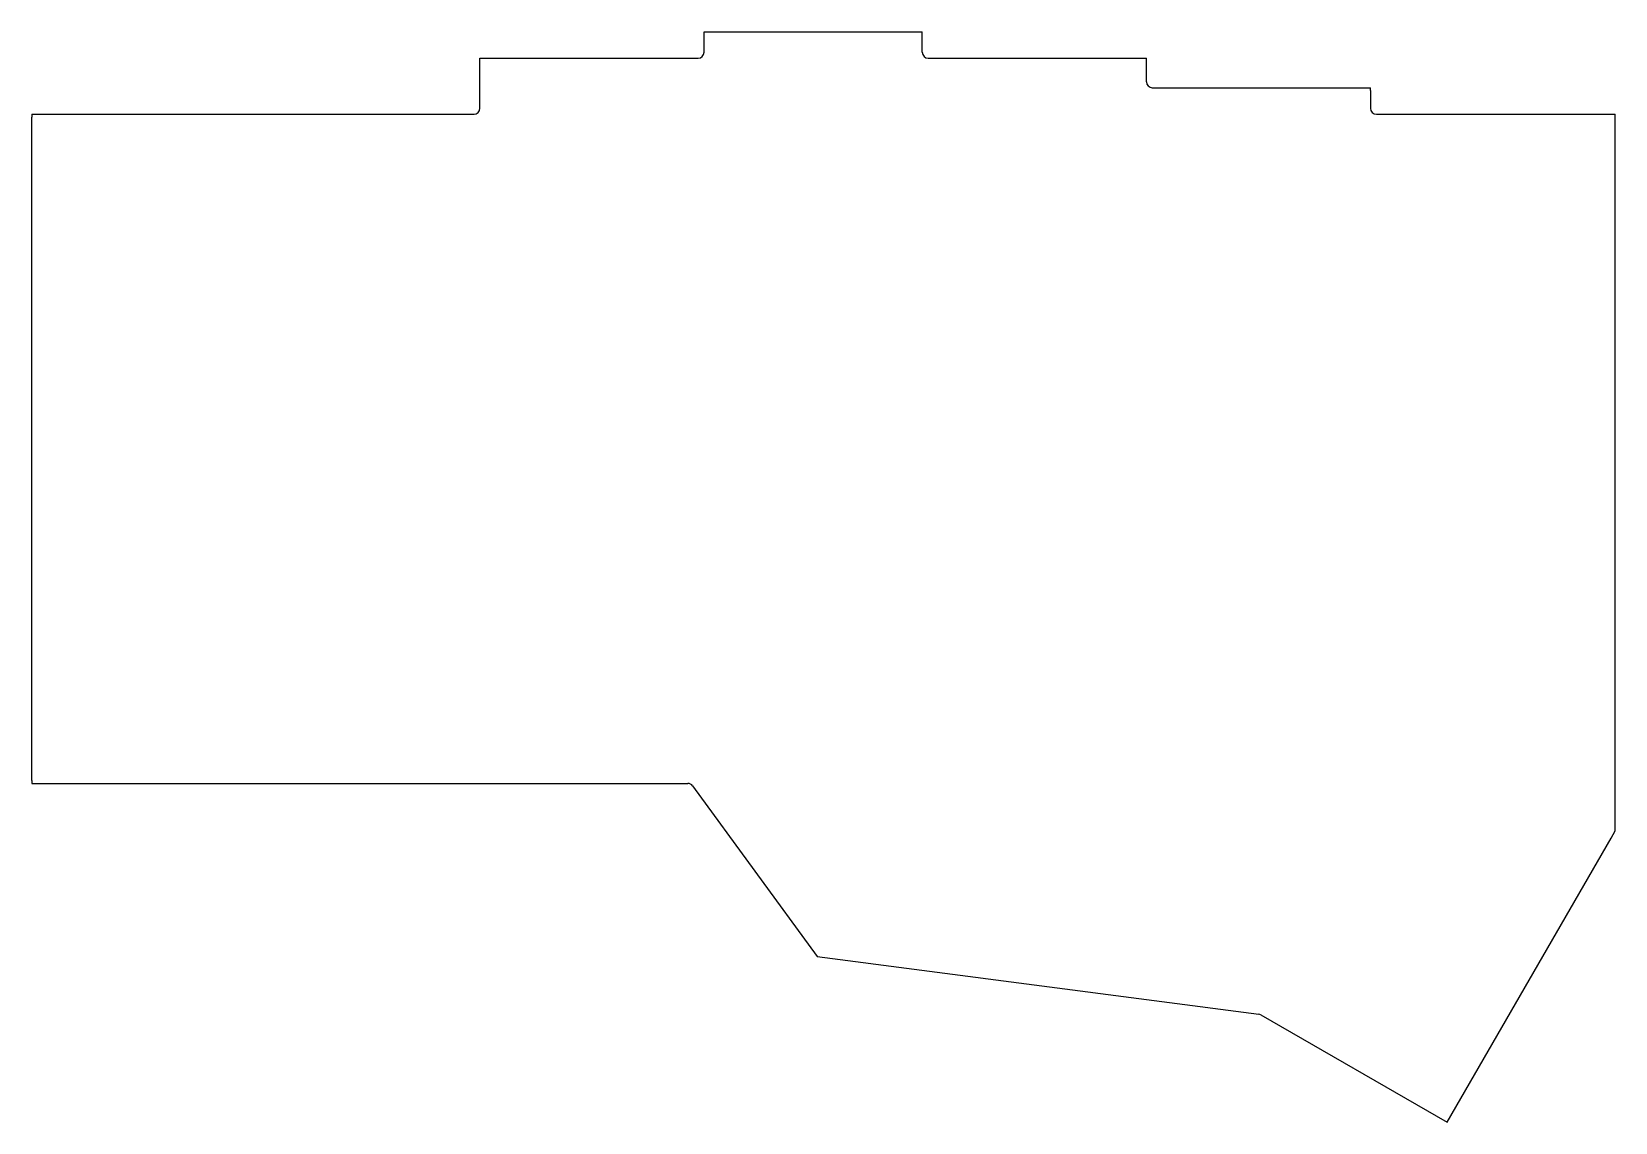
# Model space of a CAD drawing. Header units: millimetres. Extents: x 91 to 225, y -138 to -46.
import ezdxf

# ---------------------------------------------------------------- set-up
doc = ezdxf.new("R2010")
doc.units = ezdxf.units.MM

msp = doc.modelspace()

# ---------------------------------------------------------------- linework, layer by layer
for p, q in [((147.83, -47.49), (147.83, -45.74)), ((147.83, -45.74), (166.33, -45.74)), ((166.33, -47.49), (166.33, -45.74)), ((128.83, -52.24), (128.83, -47.99)), ((128.83, -47.99), (147.33, -47.99)), ((166.83, -47.99), (185.33, -47.99)), ((185.33, -49.99), (185.33, -47.99)), ((185.83, -50.49), (204.33, -50.49)), ((204.33, -50.74), (204.33, -50.49)), ((204.33, -50.74), (204.33, -52.24)), ((90.83, -52.74), (90.83, -52.99)), ((90.83, -52.74), (128.33, -52.74)), ((90.83, -109.24), (90.83, -52.99)), ((204.83, -52.74), (225.08, -52.74)), ((225.08, -113.52), (225.08, -52.74)), ((90.83, -109.24), (90.83, -109.49)), ((90.83, -109.49), (146.46, -109.49)), ((146.86, -109.7), (157.42, -124.18)), ((224.73, -114.12), (225.08, -113.52)), ((210.82, -138.23), (224.73, -114.12)), ((157.42, -124.18), (194.86, -129.06)), ((195.04, -129.13), (210.82, -138.23))]:
    msp.add_line(p, q)
for centre, start, end in [((147.33, -47.49), 270, 0), ((166.83, -47.49), 180, 270), ((185.83, -49.99), 180, 270), ((128.33, -52.24), 270.0015, 0), ((204.83, -52.24), 180.0254, 270), ((146.46, -109.99), 36.0829, 90), ((194.79, -129.56), 60, 82.5737)]:
    msp.add_arc(centre, 0.5, start, end)

doc.saveas('drawing.dxf')
